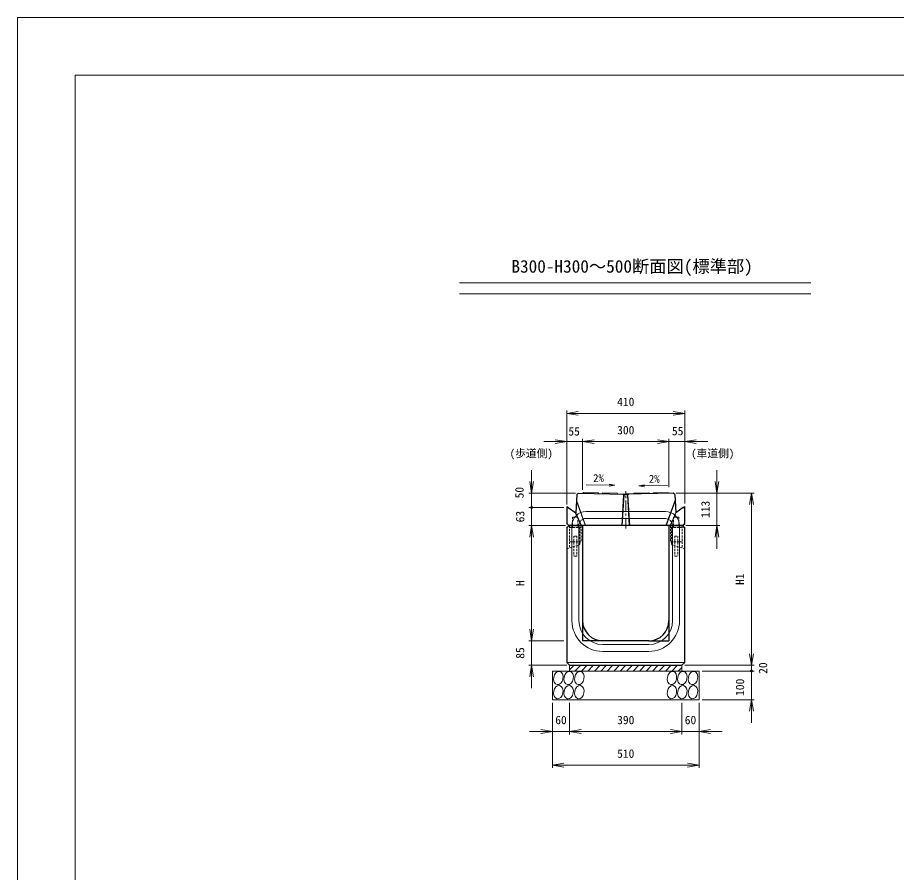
# Model space of a CAD drawing. Units: millimetres at full size, sheet at 1:20. Extents: x 0 to 8400, y 0 to 5940.
# Drawn here: x 0 to 3054, y 2970 to 5940 of the extents above; entities that cross this region are included whole.
import ezdxf
from ezdxf.enums import TextEntityAlignment as Align

# ---------------------------------------------------------------- set-up
doc = ezdxf.new("R2010")
doc.units = ezdxf.units.MM
doc.header["$LTSCALE"] = 20
doc.linetypes.add('USER1', pattern=[0.5625, 0.375, -0.1875])
doc.linetypes.add('USER2', pattern=[3, 1.875, -0.375, 0.375, -0.375])
for name, color, linetype, lineweight in [('1', 7, 'Continuous', 9), ('ACC(細線）', 4, 'USER1', 13), ('CEN(細線）', 5, 'USER2', 13), ('CON2(細線）', 6, 'Continuous', 13), ('CON（太線）', 1, 'Continuous', 25), ('Defpoints_3', 7, 'Continuous', 25), ('DIM（細線）', 9, 'Continuous', 13), ('寸法線', 7, 'Continuous', 9), ('構造物-寸法', 7, 'Continuous', 9)]:
    doc.layers.add(name, color=color, linetype=linetype, lineweight=lineweight)
doc.styles.add('ＭＳ ゴシック', font='')
doc.styles.get('ＭＳ ゴシック').set_extended_font_data('MS Gothic')

# ---------------------------------------------------------------- blocks, each defined once
blk = doc.blocks.new('filled_dot')
at = {"color": 0, "linetype": 'Continuous', "lineweight": -2, "const_width": 1.25}
blk.add_lwpolyline([(-0.625, 0, 1), (0.625, 0, 1)], format="xyb", close=True, dxfattribs=at)
blk = doc.blocks.new('open_arrow')
at = {"color": 0, "linetype": 'Continuous', "lineweight": -2}
blk.add_lwpolyline([(7.5, 1.25), (0, 0), (7.5, -1.25)], dxfattribs=at)

msp = doc.modelspace()

# ---------------------------------------------------------------- linework, layer by layer
at = {"layer": '1'}
for p, q in [((1536.01, 5018.79), (2756.77, 5018.79)), ((1536.01, 4980.73), (2756.77, 4980.73))]:
    msp.add_line(p, q, dxfattribs=at)
at = {"layer": 'ACC(細線）'}
for p, q in [((1928.54, 4204.74), (1928.54, 4174.74)), ((1928.54, 4204.74), (1947.54, 4204.74)), ((1947.54, 4204.74), (1947.54, 4174.74)), ((2279.54, 4204.74), (2279.54, 4174.74)), ((2279.54, 4204.74), (2298.54, 4204.74)), ((2298.54, 4204.74), (2298.54, 4174.74)), ((1917.54, 4174.74), (1917.54, 4118.74)), ((1958.54, 4174.74), (1917.54, 4174.74)), ((1958.54, 4174.74), (1917.54, 4174.74)), ((1958.54, 4168.74), (1917.54, 4168.74)), ((1928.04, 4174.74), (1928.04, 4168.74)), ((1948.04, 4174.74), (1948.04, 4168.74)), ((1954.04, 4168.74), (1954.04, 4118.74)), ((1958.54, 4174.74), (1958.54, 4118.74)), ((2268.54, 4174.74), (2268.54, 4118.74)), ((2268.54, 4174.74), (2309.54, 4174.74)), ((2268.54, 4174.74), (2309.54, 4174.74)), ((2268.54, 4168.74), (2309.54, 4168.74)), ((2273.04, 4168.74), (2273.04, 4118.74)), ((2279.04, 4174.74), (2279.04, 4168.74)), ((2299.04, 4174.74), (2299.04, 4168.74)), ((2309.54, 4174.74), (2309.54, 4118.74)), ((1943.04, 4138.74), (1933.04, 4138.74)), ((1933.04, 4138.74), (1933.04, 4068.74)), ((1943.04, 4138.74), (1943.04, 4068.74)), ((2284.04, 4138.74), (2284.04, 4068.74)), ((2284.04, 4138.74), (2294.04, 4138.74)), ((2294.04, 4138.74), (2294.04, 4068.74)), ((1908.54, 4093.74), (1951.98, 4108.06)), ((1917.54, 4118.74), (1917.54, 4096.7)), ((1958.54, 4118.74), (1917.54, 4118.74)), ((1954.04, 4110.91), (1954.04, 4118.74)), ((2268.54, 4118.74), (2309.54, 4118.74)), ((2273.04, 4110.91), (2273.04, 4118.74)), ((2318.54, 4093.74), (2275.1, 4108.06)), ((2309.54, 4118.74), (2309.54, 4096.7)), ((1943.04, 4068.74), (1933.04, 4068.74)), ((2284.04, 4068.74), (2294.04, 4068.74))]:
    msp.add_line(p, q, dxfattribs=at)
for centre, start, end in [((1951.04, 4110.91), 288.24585, 0), ((2276.04, 4110.91), 180, 251.75415)]:
    msp.add_arc(centre, 3, start, end, dxfattribs=at)
at = {"layer": 'CEN(細線）'}
msp.add_line((2113.54, 4164.74), (2113.54, 4294.74), dxfattribs=at)
at = {"layer": 'CON2(細線）'}
for p, q in [((1966.54, 4289.61), (1964.54, 4287.65)), ((1966.54, 4289.61), (2017.54, 4288.61)), ((2017.54, 4288.61), (2019.54, 4286.57)), ((2033.55, 4288.3), (2031.54, 4286.34)), ((2033.55, 4288.3), (2084.54, 4287.3)), ((2084.54, 4287.3), (2086.54, 4285.26)), ((2142.54, 4287.3), (2140.54, 4285.26)), ((2193.53, 4288.3), (2142.53, 4287.3)), ((2193.54, 4288.3), (2195.54, 4286.34)), ((2209.54, 4288.61), (2207.54, 4286.57)), ((2260.54, 4289.61), (2209.53, 4288.61)), ((2260.54, 4289.61), (2262.54, 4287.65)), ((1975.54, 4223.74), (2251.54, 4223.74)), ((1975.54, 4199.74), (2251.54, 4199.74)), ((1926.54, 4174.74), (1926.54, 3844.74)), ((1950.54, 4174.74), (1950.54, 3844.74)), ((2276.54, 4174.74), (2276.54, 3844.74)), ((2300.54, 4174.74), (2300.54, 3844.74)), ((2033.54, 3761.74), (2193.54, 3761.74)), ((2033.54, 3737.74), (2193.54, 3737.74)), ((1908.54, 3699.74), (2318.54, 3699.74))]:
    msp.add_line(p, q, dxfattribs=at)
for centre, radius, start, end in [((1975.54, 4174.74), 49, 90, 180.00009), ((2251.54, 4174.74), 49, 0, 90), ((1975.54, 4174.74), 25, 90, 180.00009), ((2251.54, 4174.74), 25, 0, 90), ((2033.54, 3844.74), 107, 180.00009, 270), ((2033.54, 3844.74), 83, 180.00009, 270), ((2193.54, 3844.74), 83, 270, 0), ((2193.54, 3844.74), 107, 270, 0)]:
    msp.add_arc(centre, radius, start, end, dxfattribs=at)
at = {"layer": 'CON（太線）'}
for p, q in [((1943.26, 4283.06), (1939.6, 4219.71)), ((1943.26, 4283.06), (1948.36, 4287.96)), ((1948.36, 4287.96), (2113.54, 4284.74)), ((2278.73, 4287.96), (2113.54, 4284.74)), ((2283.83, 4283.06), (2278.73, 4287.96)), ((2283.83, 4283.06), (2287.49, 4219.71)), ((1908.54, 4237.96), (1908.54, 4179.74)), ((1908.54, 4237.96), (1913.54, 4237.96)), ((1913.54, 4237.96), (1939.6, 4219.71)), ((2313.54, 4237.96), (2287.49, 4219.71)), ((2313.54, 4237.96), (2318.54, 4237.96)), ((2318.54, 4179.74), (2318.54, 4237.96)), ((1912.54, 4179.74), (1908.54, 4179.74)), ((1912.54, 4169.74), (1908.54, 4169.74)), ((1908.54, 4169.74), (1908.54, 3699.74)), ((1912.54, 4179.74), (1914.54, 4174.74)), ((1914.54, 4174.74), (1912.54, 4169.74)), ((2312.54, 4174.74), (1914.54, 4174.74)), ((1914.54, 4174.74), (1963.54, 4174.74)), ((1914.54, 4174.74), (1963.54, 4174.74)), ((1914.54, 4174.74), (1963.54, 4174.74)), ((1963.54, 4174.74), (1963.54, 3844.74)), ((2263.54, 4174.74), (2312.54, 4174.74)), ((2263.54, 4174.74), (2263.54, 3844.74)), ((2263.54, 4174.74), (2312.54, 4174.74)), ((2314.54, 4179.74), (2312.54, 4174.74)), ((2312.54, 4174.74), (2314.54, 4169.74)), ((2314.54, 4179.74), (2318.54, 4179.74)), ((2314.54, 4169.74), (2318.54, 4169.74)), ((2318.54, 3699.74), (2318.54, 4169.74)), ((2193.54, 3774.74), (2033.54, 3774.74)), ((1908.54, 3699.74), (1918.54, 3689.74)), ((2318.54, 3699.74), (2308.54, 3689.74)), ((1918.54, 3689.74), (2308.54, 3689.74))]:
    msp.add_line(p, q, dxfattribs=at)
at = {"layer": 'CON（太線）', "color": 2}
for p, q in [((1939.8, 4223.23), (1938.08, 4220.78)), ((2287.28, 4223.23), (2289, 4220.78))]:
    msp.add_line(p, q, dxfattribs=at)
at = {"layer": 'CON（太線）'}
for centre, start, end in [((2033.54, 3844.74), 180.00004, 270), ((2193.54, 3844.74), 270, 0)]:
    msp.add_arc(centre, 70, start, end, dxfattribs=at)
at = {"layer": 'Defpoints_3'}
for p, q in [((1963.54, 3844.74), (1963.54, 3774.74)), ((2263.54, 3844.74), (2263.54, 3774.74)), ((2033.54, 3774.74), (1963.54, 3774.74)), ((2193.54, 3774.74), (2263.54, 3774.74))]:
    msp.add_line(p, q, dxfattribs=at)
at = {"layer": 'DIM（細線）'}
for p, q in [((2075.58, 4314.99), (1975.6, 4316.9)), ((2075.58, 4314.99), (2055.52, 4312.04)), ((2055.65, 4318.71), (2075.58, 4314.99)), ((2178.41, 4316.36), (2158.47, 4312.65)), ((2158.47, 4312.65), (2258.46, 4314.55)), ((2158.47, 4312.65), (2178.53, 4309.7))]:
    msp.add_line(p, q, dxfattribs=at)
at = {"layer": '寸法線'}
for p, q in [((1908.54, 4247.96), (1908.54, 4575.01)), ((1908.54, 4565.01), (2318.54, 4565.01)), ((2318.54, 4295.24), (2318.54, 4575.01)), ((2043.54, 4466.65), (1828.54, 4466.65)), ((1908.54, 4247.96), (1908.54, 4476.65)), ((1963.54, 4303.11), (1963.54, 4476.65)), ((1963.54, 4298.86), (1963.54, 4476.65)), ((1963.54, 4466.65), (2263.54, 4466.65)), ((2183.54, 4466.65), (2398.54, 4466.65)), ((2263.54, 4308.3), (2263.54, 4476.65)), ((2263.54, 4308.3), (2263.54, 4476.65)), ((2318.54, 4251.46), (2318.54, 4476.65)), ((2430.53, 4367.96), (2430.53, 4094.74)), ((1948.54, 4287.96), (1948.54, 4287.96)), ((2288.54, 4287.96), (2440.53, 4287.96)), ((1898.54, 4237.96), (1776.5, 4237.96)), ((1786.5, 4237.96), (1786.5, 4094.74)), ((1904.54, 4174.74), (1776.5, 4174.74)), ((2322.54, 4174.74), (2440.53, 4174.74))]:
    msp.add_line(p, q, dxfattribs=at)
at = {"layer": '寸法線', "linetype": 'USER1', "lineweight": 13}
for p, q in [((1913.54, 4237.96), (1908.54, 4241.46)), ((1908.54, 4241.46), (1908.54, 4237.96)), ((2313.54, 4237.96), (2318.54, 4241.46)), ((2318.54, 4241.46), (2318.54, 4237.96))]:
    msp.add_line(p, q, dxfattribs=at)
at = {"layer": '構造物-寸法'}
for p, q in [((1786.5, 4367.96), (1786.5, 4157.96)), ((1938.54, 4287.96), (1776.5, 4287.96)), ((2106.04, 4281.88), (2099.54, 4174.73)), ((2108.04, 4281.76), (2101.55, 4174.74)), ((2103.04, 4284.94), (2106.04, 4281.88)), ((2106.04, 4281.88), (2121.22, 4281.88)), ((2119.22, 4281.77), (2125.54, 4174.74)), ((2124.22, 4284.95), (2121.22, 4281.88)), ((2121.22, 4281.88), (2127.54, 4174.73)), ((2288.73, 4287.96), (2560.34, 4287.96)), ((2550.34, 4287.96), (2550.34, 3689.74)), ((1941.95, 4260.43), (1973.12, 4174.4)), ((1942.1, 4262.97), (1974.06, 4174.74)), ((2284.99, 4262.97), (2253.02, 4174.74)), ((2285.13, 4260.43), (2253.96, 4174.4)), ((1898.54, 4237.96), (1776.5, 4237.96)), ((1938.08, 4220.78), (1958.56, 4174.74)), ((1939.6, 4219.81), (1959.48, 4175.14)), ((2287.48, 4219.81), (2267.61, 4175.14)), ((2289, 4220.78), (2268.52, 4174.74)), ((1904.54, 4174.74), (1776.5, 4174.74)), ((1786.5, 4174.74), (1786.5, 3774.74)), ((1786.5, 3854.74), (1786.5, 3609.74)), ((1898.54, 3774.74), (1776.5, 3774.74)), ((1898.54, 3774.74), (1776.5, 3774.74)), ((2550.34, 3769.74), (2550.34, 3589.74)), ((1908.54, 3689.74), (1776.5, 3689.74)), ((1918.54, 3669.74), (1858.54, 3669.74)), ((1858.54, 3669.74), (1858.54, 3569.74)), ((1918.54, 3689.74), (1918.54, 3669.74)), ((1918.54, 3673.67), (1934.61, 3689.74)), ((2308.54, 3669.74), (1918.54, 3669.74)), ((1937.06, 3669.74), (1957.06, 3689.74)), ((1959.51, 3669.74), (1979.51, 3689.74)), ((1981.96, 3669.74), (2001.96, 3689.74)), ((2004.41, 3669.74), (2024.41, 3689.74)), ((2026.86, 3669.74), (2046.86, 3689.74)), ((2049.31, 3669.74), (2065.65, 3686.08)), ((2065.65, 3686.08), (2069.31, 3689.74)), ((2071.76, 3669.74), (2091.76, 3689.74)), ((2094.21, 3669.74), (2114.21, 3689.74)), ((2116.66, 3669.74), (2136.66, 3689.74)), ((2139.11, 3669.74), (2159.11, 3689.74)), ((2161.56, 3669.74), (2181.56, 3689.74)), ((2184.02, 3669.74), (2204.02, 3689.74)), ((2206.47, 3669.74), (2226.47, 3689.74)), ((2228.92, 3669.74), (2248.92, 3689.74)), ((2251.37, 3669.74), (2271.37, 3689.74)), ((2273.82, 3669.74), (2293.82, 3689.74)), ((2296.27, 3669.74), (2308.54, 3682.01)), ((2308.54, 3689.74), (2308.54, 3669.74)), ((2368.54, 3669.74), (2308.54, 3669.74)), ((2318.54, 3689.74), (2560.34, 3689.74)), ((2318.54, 3689.74), (2560.34, 3689.74)), ((2368.54, 3569.74), (2368.54, 3669.74)), ((2378.54, 3669.74), (2560.34, 3669.74)), ((2378.54, 3669.74), (2560.34, 3669.74)), ((2550.34, 3669.74), (2550.34, 3489.74)), ((1858.54, 3569.74), (1918.54, 3569.74)), ((1858.54, 3559.74), (1858.54, 3449.58)), ((1858.54, 3559.74), (1858.54, 3332.81)), ((1918.54, 3569.74), (2308.54, 3569.74)), ((1918.54, 3559.74), (1918.54, 3449.58)), ((1918.54, 3559.74), (1918.54, 3449.58)), ((2308.54, 3569.74), (2368.54, 3569.74)), ((2308.54, 3559.74), (2308.54, 3449.58)), ((2308.54, 3559.74), (2308.54, 3449.58)), ((2368.54, 3559.74), (2368.54, 3449.58)), ((2368.54, 3559.74), (2368.54, 3332.81)), ((2378.54, 3569.74), (2560.34, 3569.74)), ((1778.54, 3459.58), (1998.54, 3459.58)), ((1918.54, 3459.58), (2308.54, 3459.58)), ((2228.54, 3459.58), (2448.54, 3459.58)), ((1858.54, 3342.81), (2368.54, 3342.81))]:
    msp.add_line(p, q, dxfattribs=at)
at = {"layer": '構造物-寸法', "color": 5}
for p, q in [((1942.1, 4262.97), (1974.06, 4174.74)), ((2284.99, 4262.97), (2253.02, 4174.74)), ((2268.52, 4174.74), (2289, 4220.78))]:
    msp.add_line(p, q, dxfattribs=at)
at = {"layer": '構造物-寸法', "color": 2}
msp.add_lwpolyline([(0, 5940), (0, 0), (8400, 0), (8400, 5940)], close=True, dxfattribs=at)
at = {"layer": '構造物-寸法'}
msp.add_lwpolyline([(200, 5740), (200, 200), (8200, 200), (8200, 5740)], close=True, dxfattribs=at)
for centre in [(1879.13, 3645.32), (1915.13, 3645.32), (1952.13, 3645.32), (2274.13, 3645.32), (2310.13, 3645.32), (2347.13, 3645.32), (1879.13, 3596.32), (1915.13, 3596.32), (1952.13, 3596.32), (2274.13, 3596.32), (2310.13, 3596.32), (2347.13, 3596.32)]:
    msp.add_ellipse(centre, major_axis=(-4.13, -22.89), ratio=0.698644, dxfattribs=at)

# ---------------------------------------------------------------- block references
at = {"layer": '寸法線', "xscale": 5.33, "yscale": 5.33}
for p in [(1908.54, 4565.01), (1963.54, 4466.65), (1963.54, 4466.65), (2318.54, 4466.65)]:
    msp.add_blockref('open_arrow', p, dxfattribs=at)
at = {"layer": '寸法線'}
for name, p, xscale, yscale, rotation in [('open_arrow', (2318.54, 4565.01), 5.33, 5.33, 180), ('open_arrow', (1908.54, 4466.65), 5.33, 5.33, 180), ('open_arrow', (2263.54, 4466.65), 5.33, 5.33, 180), ('open_arrow', (2263.54, 4466.65), 5.33, 5.33, 180), ('open_arrow', (2430.53, 4287.96), 5.33, 5.33, 90), ('filled_dot', (1786.5, 4237.96), 4, 4, 270), ('open_arrow', (1786.5, 4174.74), 5.33, 5.33, 270), ('open_arrow', (2430.53, 4174.74), 5.33, 5.33, 270)]:
    msp.add_blockref(name, p, dxfattribs=dict(at, xscale=xscale, yscale=yscale, rotation=rotation))
at = {"layer": '構造物-寸法'}
for name, p, xscale, yscale, rotation in [('open_arrow', (1786.5, 4287.96), 5.33, 5.33, 90), ('open_arrow', (2550.34, 4287.96), 5.33, 5.33, 270), ('filled_dot', (1786.5, 4237.96), 4, 4, 270), ('open_arrow', (1786.5, 4174.74), 5.33, 5.33, 270), ('open_arrow', (1786.5, 3774.74), 5.33, 5.33, 90), ('open_arrow', (1786.5, 3774.74), 5.33, 5.33, 90), ('open_arrow', (2550.34, 3689.74), 5.33, 5.33, 90), ('open_arrow', (2550.34, 3689.74), 5.33, 5.33, 90), ('open_arrow', (1786.5, 3689.74), 5.33, 5.33, 270), ('filled_dot', (2550.34, 3669.74), 4, 4, 270), ('filled_dot', (2550.34, 3669.74), 4, 4, 270), ('open_arrow', (2550.34, 3569.74), 5.33, 5.33, 270), ('open_arrow', (1858.54, 3459.58), 5.33, 5.33, 180), ('open_arrow', (2308.54, 3459.58), 5.33, 5.33, 180), ('open_arrow', (2308.54, 3459.58), 5.33, 5.33, 180), ('open_arrow', (2368.54, 3342.81), 5.33, 5.33, 180)]:
    msp.add_blockref(name, p, dxfattribs=dict(at, xscale=xscale, yscale=yscale, rotation=rotation))
at = {"layer": '構造物-寸法', "xscale": 5.33, "yscale": 5.33}
for p in [(1918.54, 3459.58), (1918.54, 3459.58), (2368.54, 3459.58), (1858.54, 3342.81)]:
    msp.add_blockref('open_arrow', p, dxfattribs=at)

# ---------------------------------------------------------------- texts
at = {"layer": '寸法線', "style": 'ＭＳ ゴシック'}
msp.add_text('B300-H300～500断面図(標準部)', height=43.99, dxfattribs=at).set_placement((1716.16, 5040.51), align=Align.BOTTOM_LEFT)
for s, p in [('410', (2113.54, 4605.01)), ('300', (2113.54, 4506.65)), ('55', (1934.17, 4502.39)), ('55', (2293.9, 4503.41))]:
    msp.add_text(s, height=29.33, dxfattribs=at).set_placement(p, align=Align.MIDDLE_CENTER)
for p in [(2018.71, 4317.95), (2212.57, 4315.61)]:
    msp.add_text('2%', height=27.49, dxfattribs=at).set_placement(p, align=Align.BOTTOM_CENTER)
for s, p in [('113', (2390.53, 4231.35)), ('63', (1746.5, 4206.35))]:
    msp.add_text(s, height=29.33, rotation=90, dxfattribs=at).set_placement(p, align=Align.MIDDLE_CENTER)
at = {"layer": '構造物-寸法', "style": 'ＭＳ ゴシック'}
for s, p in [('(歩道側)', (1710.27, 4403.86)), ('(車道側)', (2340.87, 4403.86))]:
    msp.add_text(s, height=27.49, dxfattribs=at).set_placement(p, align=Align.BOTTOM_LEFT)
for s, p in [('50', (1743.81, 4289.49)), ('H1', (2510.34, 3988.85)), ('H', (1746.5, 3974.74)), ('85', (1746.5, 3732.24)), ('20', (2590.34, 3679.74)), ('100', (2510.34, 3613.08))]:
    msp.add_text(s, height=29.33, rotation=90, dxfattribs=at).set_placement(p, align=Align.MIDDLE_CENTER)
for s, p in [('60', (1888.54, 3499.58)), ('390', (2113.54, 3499.58)), ('60', (2338.54, 3499.58)), ('510', (2113.54, 3382.81))]:
    msp.add_text(s, height=29.33, dxfattribs=at).set_placement(p, align=Align.MIDDLE_CENTER)

doc.saveas('drawing.dxf')
